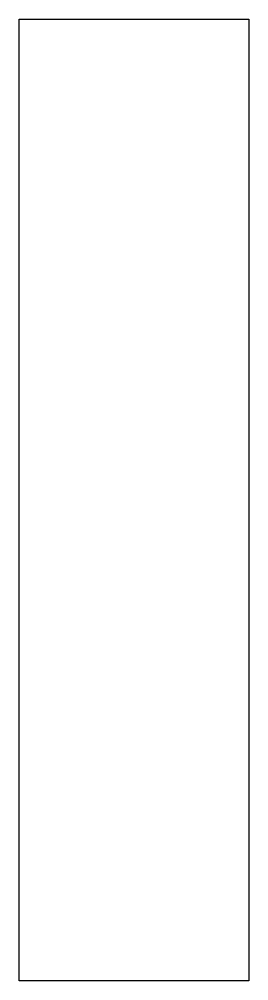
# Model space of a CAD drawing. Header units: centimetres. Extents: x 2.73 to 4.55, y -3.81 to 3.81.
import ezdxf

# ---------------------------------------------------------------- set-up
doc = ezdxf.new("R2010")
doc.units = ezdxf.units.CM
doc.layers.get('0').update_dxf_attribs({"linetype": 'CONTINUOUS'})

msp = doc.modelspace()

# ---------------------------------------------------------------- linework, layer by layer
msp.add_lwpolyline([(4.5486, 3.81), (4.5486, -3.81), (2.7312, -3.81), (2.7312, 3.81)], close=True)

doc.saveas('drawing.dxf')
